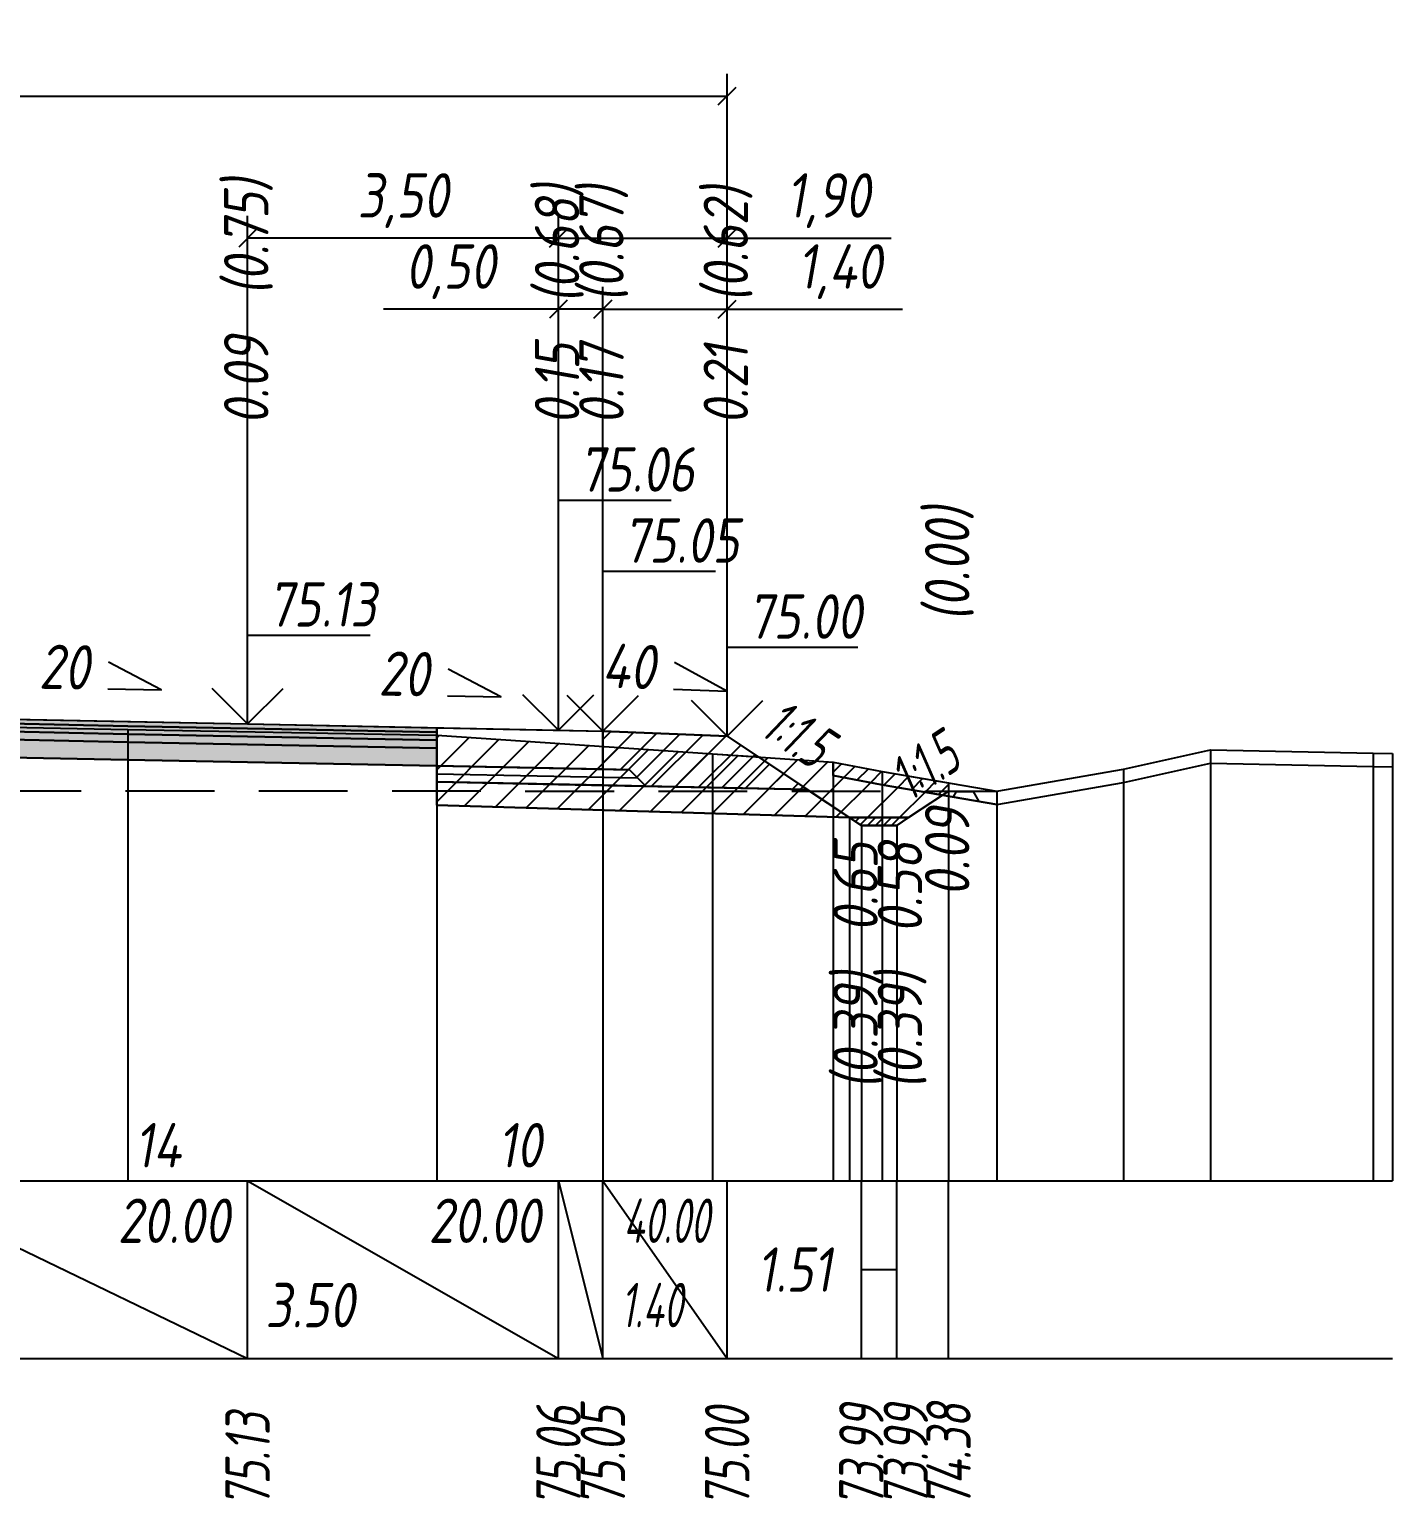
# Model space of a CAD drawing. Extents: x -717 to 1451, y -133302 to 233.
# Drawn here: x 166.4 to 243.1, y -14406.9 to -14324.2 of the extents above; entities that cross this region are included whole.
import ezdxf
from ezdxf.enums import TextEntityAlignment as Align

# ---------------------------------------------------------------- set-up
doc = ezdxf.new("R2010")
doc.units = 0
doc.linetypes.add('штриховая', pattern=[0.75, 0.5, -0.25])
for name, color, linetype in [('Интерполированный поперечник', 2, 'Continuous'), ('Код_514', 1, 'Continuous'), ('Контур_0', 7, 'Continuous'), ('Контур_2521', 7, 'Continuous'), ('Контур_2564', 7, 'Continuous'), ('Контур_2660', 7, 'Continuous'), ('Контур_2665', 7, 'Continuous'), ('Контур_400', 7, 'Continuous'), ('Контур_508', 7, 'Continuous'), ('Контур_512', 7, 'Continuous'), ('Контур_513', 7, 'Continuous'), ('Контур_818', 7, 'Continuous'), ('Красный поперечник', 1, 'Continuous'), ('Объём_2501', 7, 'Continuous'), ('Объём_2564', 7, 'Continuous'), ('Объём_2650', 7, 'Continuous'), ('Объём_2660', 7, 'Continuous'), ('Объём_2661', 7, 'Continuous'), ('Объём_2662', 7, 'Continuous'), ('Объём_2663', 7, 'Continuous'), ('Объём_2664', 7, 'Continuous'), ('Объём_2665', 7, 'Continuous'), ('Объём_2666', 7, 'Continuous'), ('Объём_2667', 7, 'Continuous'), ('Объём_2668', 7, 'Continuous'), ('Объём_2669', 7, 'Continuous'), ('Объём_2675', 7, 'Continuous'), ('Объём_2753', 7, 'Continuous'), ('Откосы', 7, 'Continuous'), ('Отметки покрытия', 7, 'Continuous'), ('Рабочие отметки', 7, 'Continuous'), ('Рабочие отметки доп.', 7, 'Continuous'), ('Слои выравнивания', 7, 'Continuous'), ('Таблица', 7, 'Continuous'), ('Уклоны проезжей части', 7, 'Continuous'), ('Черный поперечник', 3, 'Continuous')]:
    doc.layers.add(name, color=color, linetype=linetype)
for name, color, linetype, true_color in [('Контур_2540', 2, 'Continuous', 0xffff00), ('Контур_2560', 2, 'Continuous', 0xffff00), ('Контур_2561', 7, 'Continuous', 0xff8040), ('Контур_2562', 3, 'Continuous', 0x00ff00), ('Контур_2563', 7, 'Continuous', 0xff8000), ('Контур_2570', 7, 'Continuous', 0x80ff00), ('Контур_2725', 7, 'Continuous', 0x323232), ('Контур_2736', 4, 'Continuous', 0x00ffff), ('Контур_2737', 4, 'Continuous', 0x00ffff), ('Контур_2738', 4, 'Continuous', 0x00ffff), ('Контур_2739', 4, 'Continuous', 0x00ffff), ('Контур_2741', 4, 'Continuous', 0x00ffff), ('Контур_2742', 4, 'Continuous', 0x00ffff), ('Контур_2743', 4, 'Continuous', 0x00ffff), ('Контур_2744', 7, 'Continuous', 0xa4ffff), ('Контур_2745', 7, 'Continuous', 0xa4ffff), ('Контур_2747', 4, 'Continuous', 0x00ffff), ('Контур_2748', 4, 'Continuous', 0x00ffff), ('Контур_2749', 4, 'Continuous', 0x00ffff), ('Контур_2750', 4, 'Continuous', 0x00ffff), ('Контур_2751', 4, 'Continuous', 0x00ffff), ('Контур_2752', 4, 'Continuous', 0x00ffff), ('Контур_2760', 7, 'Continuous', 0x323232), ('Контур_2761', 7, 'Continuous', 0x323232), ('Контур_2762', 7, 'Continuous', 0x323232), ('Контур_2763', 7, 'Continuous', 0x323232), ('Контур_402', 7, 'Continuous', 0xff6464), ('Контур_703', 4, 'Continuous', 0x00ffff), ('Контур_705', 4, 'Continuous', 0x00ffff), ('Контур_707', 4, 'Continuous', 0x00ffff), ('Контур_720', 131, 'Continuous', 0xaaffff), ('Объём_2500', 7, 'Continuous', 0xc0c0c0), ('Объём_2520', 7, 'Continuous', 0x80ffff), ('Объём_2540', 2, 'Continuous', 0xffff00), ('Объём_2560', 2, 'Continuous', 0xffff00), ('Объём_2561', 7, 'Continuous', 0xff8040), ('Объём_2562', 3, 'Continuous', 0x00ff00), ('Объём_2563', 7, 'Continuous', 0xff8000), ('Объём_2570', 7, 'Continuous', 0x80ff00), ('Объём_2600', 7, 'Continuous', 0x808000), ('Объём_2620', 2, 'Continuous', 0xffff00), ('Объём_2746', 2, 'Continuous', 0xffff00)]:
    doc.layers.add(name, color=color, linetype=linetype, true_color=true_color)
doc.styles.get("Standard").update_dxf_attribs({"font": 'txt', "height": 2.5})
doc.styles.add('М', font='romand.shx', dxfattribs={"width": 0.8, "oblique": 10, "height": 2.5})
doc.dimstyles.new('ISO-25', dxfattribs={"dimtxt": 2.5, "dimasz": 2.5, "dimexe": 1.25, "dimexo": 0.625, "dimtad": 1, "dimtxsty": 'Standard', "dimcen": 2.5, "dimadec": 0, "dimazin": 0, "dimtfac": 1, "dimtmove": 0, "dimatfit": 3, "dimfxl": 1, "dimarcsym": 0})

# ---------------------------------------------------------------- blocks, each defined once
blk = doc.blocks.new('_Oblique')
at = {"color": 0, "linetype": 'ByBlock', "lineweight": -2}
blk.add_line((-0.5, -0.5), (0.5, 0.5), dxfattribs=at)
blk = doc.blocks.new('*D329')
at = {"color": 0, "lineweight": -2, "transparency": 16777216}
for p, q in [((198.683, -14363.121), (198.683, -14338.681)), ((205.683, -14363.401), (205.683, -14338.681)), ((198.683, -14339.931), (205.683, -14339.931)), ((205.683, -14339.931), (215.563, -14339.931))]:
    blk.add_line(p, q, dxfattribs=at)
at = {"layer": 'Defpoints', "color": 0, "transparency": 16777216}
for p in [(205.683, -14339.931), (198.683, -14363.746), (205.683, -14364.026)]:
    blk.add_point(p, dxfattribs=at)
at = {"color": 0, "lineweight": -2, "transparency": 16777216, "rotation": 180}
blk.add_blockref('_Oblique', (198.683, -14339.931), dxfattribs=at)
at = {"color": 0, "lineweight": -2, "transparency": 16777216}
blk.add_blockref('_Oblique', (205.683, -14339.931), dxfattribs=at)
at = {"color": 0, "transparency": 16777216, "insert": (212.022, -14337.818), "char_height": 2.5, "width": 8.75, "attachment_point": 5, "style": 'М'}
blk.add_mtext('1,40', dxfattribs=at)
blk = doc.blocks.new('*D331')
at = {"color": 0, "lineweight": -2, "transparency": 16777216}
for p, q in [((196.183, -14363.071), (196.183, -14338.681)), ((198.683, -14363.121), (198.683, -14338.681)), ((196.183, -14339.931), (186.341, -14339.931)), ((198.683, -14339.931), (196.183, -14339.931))]:
    blk.add_line(p, q, dxfattribs=at)
at = {"layer": 'Defpoints', "color": 0, "transparency": 16777216}
for p in [(198.683, -14339.931), (196.183, -14363.696), (198.683, -14363.746)]:
    blk.add_point(p, dxfattribs=at)
at = {"color": 0, "lineweight": -2, "transparency": 16777216, "rotation": 180}
blk.add_blockref('_Oblique', (196.183, -14339.931), dxfattribs=at)
at = {"color": 0, "lineweight": -2, "transparency": 16777216}
blk.add_blockref('_Oblique', (198.683, -14339.931), dxfattribs=at)
at = {"color": 0, "transparency": 16777216, "insert": (190.102, -14337.818), "char_height": 2.5, "width": 9.16667, "attachment_point": 5, "style": 'М'}
blk.add_mtext('0,50', dxfattribs=at)
blk = doc.blocks.new('*D333')
at = {"color": 0, "lineweight": -2, "transparency": 16777216}
for p, q in [((178.683, -14362.721), (178.683, -14334.681)), ((196.183, -14363.071), (196.183, -14334.681)), ((196.183, -14335.931), (178.683, -14335.931))]:
    blk.add_line(p, q, dxfattribs=at)
at = {"layer": 'Defpoints', "color": 0, "transparency": 16777216}
for p in [(178.683, -14335.931), (178.683, -14363.346), (196.183, -14363.696)]:
    blk.add_point(p, dxfattribs=at)
at = {"color": 0, "lineweight": -2, "transparency": 16777216, "rotation": 180}
blk.add_blockref('_Oblique', (178.683, -14335.931), dxfattribs=at)
at = {"color": 0, "lineweight": -2, "transparency": 16777216}
blk.add_blockref('_Oblique', (196.183, -14335.931), dxfattribs=at)
at = {"color": 0, "transparency": 16777216, "insert": (187.433, -14333.818), "char_height": 2.5, "width": 9.58333, "attachment_point": 5, "style": 'М'}
blk.add_mtext('3,50', dxfattribs=at)
blk = doc.blocks.new('*D334')
at = {"color": 0, "lineweight": -2, "transparency": 16777216}
for p, q in [((196.183, -14363.071), (196.183, -14334.681)), ((205.683, -14363.401), (205.683, -14334.681)), ((196.183, -14335.931), (205.683, -14335.931)), ((205.683, -14335.931), (214.918, -14335.931))]:
    blk.add_line(p, q, dxfattribs=at)
at = {"layer": 'Defpoints', "color": 0, "transparency": 16777216}
for p in [(196.183, -14335.931), (196.183, -14363.696), (205.683, -14364.026)]:
    blk.add_point(p, dxfattribs=at)
at = {"color": 0, "lineweight": -2, "transparency": 16777216, "rotation": 180}
blk.add_blockref('_Oblique', (196.183, -14335.931), dxfattribs=at)
at = {"color": 0, "lineweight": -2, "transparency": 16777216}
blk.add_blockref('_Oblique', (205.683, -14335.931), dxfattribs=at)
at = {"color": 0, "transparency": 16777216, "insert": (211.378, -14333.818), "char_height": 2.5, "width": 8.75, "attachment_point": 5, "style": 'М'}
blk.add_mtext('1,90', dxfattribs=at)
blk = doc.blocks.new('*D336')
at = {"color": 0, "lineweight": -2, "transparency": 16777216}
for p, q in [((110.183, -14363.401), (110.183, -14326.681)), ((205.683, -14363.401), (205.683, -14326.681)), ((110.183, -14327.931), (205.683, -14327.931))]:
    blk.add_line(p, q, dxfattribs=at)
at = {"layer": 'Defpoints', "color": 0, "transparency": 16777216}
for p in [(205.683, -14327.931), (110.183, -14364.026), (205.683, -14364.026)]:
    blk.add_point(p, dxfattribs=at)
at = {"color": 0, "lineweight": -2, "transparency": 16777216, "rotation": 180}
blk.add_blockref('_Oblique', (110.183, -14327.931), dxfattribs=at)
at = {"color": 0, "lineweight": -2, "transparency": 16777216}
blk.add_blockref('_Oblique', (205.683, -14327.931), dxfattribs=at)
at = {"color": 0, "transparency": 16777216, "insert": (157.933, -14325.818), "char_height": 2.5, "width": 10.41667, "attachment_point": 5, "style": 'М'}
blk.add_mtext('19,10', dxfattribs=at)

msp = doc.modelspace()

# ---------------------------------------------------------------- hatches: boundary and pattern name
at = {"layer": 'Объём_2563'}
h = msp.add_hatch(dxfattribs=at)
h.set_pattern_fill('ANSI31', color=256, scale=0.3)
h.paths.add_polyline_path([(201.101, -14366.782), (200.183, -14365.864), (198.683, -14365.834), (198.683, -14363.684), (205.683, -14363.964), (210.183, -14366.964)])
at = {"layer": 'Объём_2570'}
h = msp.add_hatch(dxfattribs=at)
h.set_pattern_fill('ANSI31', color=256, scale=0.2)
h.paths.add_polyline_path([(214.417, -14365.951), (218.147, -14366.593), (218.147, -14367.343), (214.417, -14366.701), (211.646, -14366.18), (211.646, -14365.43)])
at = {"layer": 'Объём_2600'}
h = msp.add_hatch(dxfattribs=at)
h.set_pattern_fill('ANSI31', color=6, scale=0.4)
h.paths.add_polyline_path([(204.861, -14364.961), (211.646, -14365.43), (211.646, -14366.18), (214.417, -14366.701), (217.809, -14367.285), (215.9, -14368.558), (212.574, -14368.558), (189.331, -14367.861), (189.331, -14363.906)])
h = msp.add_hatch(dxfattribs=at)
h.set_pattern_fill('HONEY', color=5, scale=0.3)
h.paths.add_polyline_path([(218.147, -14367.06), (220.856, -14367.06), (220.856, -14367.81), (217.809, -14367.285)])
at = {"layer": 'Объём_2620'}
h = msp.add_hatch(dxfattribs=at)
h.set_pattern_fill('ANSI31', color=2, scale=0.1)
h.paths.add_polyline_path([(212.574, -14368.558), (215.9, -14368.558), (215.237, -14369), (213.237, -14369)])
at = {"layer": 'Слои выравнивания'}
for color, points in [(2, [(157.933, -14362.869), (158.12, -14362.873), (158.335, -14362.877), (165.306, -14363.016), (171.948, -14363.149), (178.683, -14363.284), (189.331, -14363.497), (189.331, -14363.747), (178.683, -14363.534), (171.948, -14363.399), (165.306, -14363.266), (158.335, -14363.127), (158.12, -14363.123), (157.933, -14363.119)]), (3, [(157.933, -14363.119), (158.12, -14363.123), (158.335, -14363.127), (165.306, -14363.266), (171.948, -14363.399), (178.683, -14363.534), (189.331, -14363.747), (189.331, -14364.197), (178.683, -14363.984), (171.948, -14363.849), (165.306, -14363.716), (158.335, -14363.577), (158.12, -14363.573), (157.933, -14363.569)]), (4, [(157.933, -14363.569), (158.12, -14363.573), (158.335, -14363.577), (165.306, -14363.716), (171.948, -14363.849), (178.683, -14363.984), (189.331, -14364.197), (189.331, -14364.647), (178.683, -14364.434), (171.948, -14364.299), (165.306, -14364.166), (158.335, -14364.027), (158.12, -14364.023), (157.933, -14364.019)]), (5, [(157.933, -14364.019), (158.12, -14364.023), (158.335, -14364.027), (165.306, -14364.166), (171.948, -14364.299), (178.683, -14364.434), (189.331, -14364.647), (189.331, -14365.647), (178.683, -14365.434), (171.948, -14365.299), (165.306, -14365.166), (158.335, -14365.027), (158.12, -14365.023), (157.933, -14365.019)])]:
    msp.add_hatch(color=color, dxfattribs=at).paths.add_polyline_path(points)

# ---------------------------------------------------------------- linework, layer by layer
at = {"layer": 'Интерполированный поперечник', "linetype": 'штриховая', "ltscale": 10, "flags": 128}
msp.add_lwpolyline([(111.817, -14367.049), (220.856, -14367.06)], dxfattribs=at)
at = {"layer": 'Код_514'}
for p, q in [((157.933, -14389), (178.683, -14399)), ((178.683, -14399), (178.683, -14389)), ((178.683, -14389), (196.183, -14399)), ((196.183, -14399), (196.183, -14389)), ((196.183, -14389), (198.683, -14399)), ((198.683, -14399), (198.683, -14389)), ((198.683, -14389), (205.683, -14399)), ((205.683, -14399), (205.683, -14389)), ((213.237, -14399), (213.237, -14389)), ((215.237, -14399), (215.237, -14389)), ((218.147, -14399), (218.147, -14389)), ((213.237, -14394), (215.237, -14394))]:
    msp.add_line(p, q, dxfattribs=at)
at = {"layer": 'Контур_0', "flags": 128}
for points in [[(189.331, -14363.497), (198.683, -14363.684), (198.683, -14365.834), (189.331, -14365.647), (189.331, -14363.497), (189.331, -14363.497)], [(205.683, -14363.964), (210.326, -14367.059), (210.326, -14367.059), (210.326, -14367.059), (210.326, -14367.059), (210.326, -14367.059), (210.326, -14367.059), (210.326, -14367.059), (210.326, -14367.059), (210.326, -14367.059), (210.326, -14367.059), (210.326, -14367.059), (210.326, -14367.059), (210.326, -14367.059), (210.326, -14367.059), (213.237, -14369)], [(205.683, -14363.964), (210.326, -14367.059), (210.326, -14367.059), (210.326, -14367.059), (210.326, -14367.059), (210.326, -14367.059), (210.326, -14367.059), (210.326, -14367.059), (210.326, -14367.059), (210.326, -14367.059), (210.326, -14367.059), (210.326, -14367.059), (210.326, -14367.059), (210.326, -14367.059), (210.326, -14367.059), (213.237, -14369), (215.237, -14369), (218.147, -14367.06), (218.147, -14367.06), (218.147, -14367.06), (218.147, -14367.06), (218.147, -14367.06), (218.147, -14367.06), (218.147, -14367.06), (218.147, -14367.06), (218.147, -14367.06), (218.147, -14367.06), (218.147, -14367.06), (218.147, -14367.06), (218.147, -14367.06)], [(198.683, -14366.734), (189.331, -14366.547), (189.331, -14365.647), (200.183, -14365.864), (201.101, -14366.782), (198.683, -14366.734), (198.683, -14366.734)], [(198.683, -14365.834), (200.183, -14365.864), (201.101, -14366.782), (210.183, -14366.964)]]:
    msp.add_lwpolyline(points, dxfattribs=at)
at = {"layer": 'Контур_2521', "color": 250, "flags": 128}
msp.add_lwpolyline([(189.331, -14366.097), (200.642, -14366.323)], dxfattribs=at)
at = {"layer": 'Контур_2540', "flags": 128}
msp.add_lwpolyline([(196.183, -14366.684), (210.183, -14366.964), (212.574, -14368.558), (189.331, -14367.861), (189.331, -14366.547), (196.183, -14366.684), (196.183, -14366.684)], dxfattribs=at)
at = {"layer": 'Контур_2560', "flags": 128}
msp.add_lwpolyline([(198.683, -14363.684), (205.683, -14363.964), (205.683, -14363.964), (205.683, -14363.964)], dxfattribs=at)
at = {"layer": 'Контур_2561', "flags": 128}
msp.add_lwpolyline([(198.683, -14363.684), (198.683, -14363.684), (205.683, -14363.964), (205.683, -14363.964), (198.683, -14363.684)], dxfattribs=at)
at = {"layer": 'Контур_2562', "flags": 128}
msp.add_lwpolyline([(205.683, -14363.964), (205.683, -14363.964), (205.683, -14363.964), (205.683, -14363.964), (205.683, -14363.964)], dxfattribs=at)
at = {"layer": 'Контур_2563', "flags": 128}
msp.add_lwpolyline([(201.101, -14366.782), (200.183, -14365.864), (198.683, -14365.834), (198.683, -14363.684), (205.683, -14363.964), (210.183, -14366.964), (201.101, -14366.782), (201.101, -14366.782)], dxfattribs=at)
at = {"layer": 'Контур_2564', "flags": 128}
msp.add_lwpolyline([(198.683, -14363.684), (205.683, -14363.964)], dxfattribs=at)
at = {"layer": 'Контур_2570', "flags": 128}
msp.add_lwpolyline([(165.306, -14363.463), (171.948, -14363.587), (189.331, -14363.906), (204.861, -14364.961), (211.646, -14365.43), (211.646, -14366.18), (214.417, -14366.701), (220.856, -14367.81), (220.856, -14367.81), (228.005, -14366.586), (232.895, -14365.491), (242.055, -14365.68), (243.147, -14365.693)], dxfattribs=at)
at = {"layer": 'Контур_2660', "flags": 128}
msp.add_lwpolyline([(189.331, -14367.861), (212.574, -14368.558)], dxfattribs=at)
at = {"layer": 'Контур_2665', "flags": 128}
msp.add_lwpolyline([(205.683, -14363.964), (205.683, -14363.964)], dxfattribs=at)
at = {"layer": 'Контур_2725', "flags": 128}
msp.add_lwpolyline([(140.255, -14365.373), (153.603, -14365.106), (157.933, -14365.019), (158.12, -14365.023), (158.335, -14365.027), (165.306, -14365.166), (171.948, -14365.299), (178.683, -14365.434), (189.331, -14365.647)], dxfattribs=at)
at = {"layer": 'Контур_2736', "flags": 128}
for points in [[(205.683, -14363.964), (210.326, -14367.059)], [(210.326, -14367.059), (213.237, -14369)]]:
    msp.add_lwpolyline(points, dxfattribs=at)
at = {"layer": 'Контур_2737', "flags": 128}
msp.add_lwpolyline([(210.326, -14367.059), (210.326, -14367.059)], dxfattribs=at)
at = {"layer": 'Контур_2738', "flags": 128}
msp.add_lwpolyline([(210.326, -14367.059), (210.326, -14367.059)], dxfattribs=at)
at = {"layer": 'Контур_2739', "flags": 128}
msp.add_lwpolyline([(210.326, -14367.059), (210.326, -14367.059)], dxfattribs=at)
at = {"layer": 'Контур_2741', "flags": 128}
msp.add_lwpolyline([(218.147, -14367.06), (218.147, -14367.06)], dxfattribs=at)
at = {"layer": 'Контур_2742', "flags": 128}
msp.add_lwpolyline([(218.147, -14367.06), (218.147, -14367.06)], dxfattribs=at)
at = {"layer": 'Контур_2743', "flags": 128}
msp.add_lwpolyline([(218.147, -14367.06), (218.147, -14367.06)], dxfattribs=at)
at = {"layer": 'Контур_2744', "flags": 128}
msp.add_lwpolyline([(218.147, -14367.06), (218.147, -14367.06)], dxfattribs=at)
msp.add_lwpolyline([(218.147, -14367.06), (218.147, -14367.06)], dxfattribs=at)
msp.add_lwpolyline([(218.147, -14367.06), (218.147, -14367.06)], dxfattribs=at)
msp.add_lwpolyline([(218.147, -14367.06), (218.147, -14367.06)], dxfattribs=at)
msp.add_lwpolyline([(218.147, -14367.06), (218.147, -14367.06)], dxfattribs=at)
msp.add_lwpolyline([(218.147, -14367.06), (218.147, -14367.06)], dxfattribs=at)
at = {"layer": 'Контур_2745', "flags": 128}
msp.add_lwpolyline([(210.326, -14367.059), (210.326, -14367.059)], dxfattribs=at)
msp.add_lwpolyline([(210.326, -14367.059), (210.326, -14367.059)], dxfattribs=at)
msp.add_lwpolyline([(210.326, -14367.059), (210.326, -14367.059)], dxfattribs=at)
msp.add_lwpolyline([(210.326, -14367.059), (210.326, -14367.059)], dxfattribs=at)
msp.add_lwpolyline([(210.326, -14367.059), (210.326, -14367.059)], dxfattribs=at)
msp.add_lwpolyline([(210.326, -14367.059), (210.326, -14367.059)], dxfattribs=at)
at = {"layer": 'Контур_2747', "flags": 128}
msp.add_lwpolyline([(210.326, -14367.059), (210.326, -14367.059)], dxfattribs=at)
at = {"layer": 'Контур_2748', "flags": 128}
msp.add_lwpolyline([(210.326, -14367.059), (210.326, -14367.059)], dxfattribs=at)
at = {"layer": 'Контур_2749', "flags": 128}
msp.add_lwpolyline([(210.326, -14367.059), (210.326, -14367.059)], dxfattribs=at)
at = {"layer": 'Контур_2750', "flags": 128}
msp.add_lwpolyline([(218.147, -14367.06), (218.147, -14367.06)], dxfattribs=at)
at = {"layer": 'Контур_2751', "flags": 128}
msp.add_lwpolyline([(218.147, -14367.06), (218.147, -14367.06)], dxfattribs=at)
at = {"layer": 'Контур_2752', "flags": 128}
msp.add_lwpolyline([(218.147, -14367.06), (218.147, -14367.06)], dxfattribs=at)
at = {"layer": 'Контур_2760', "flags": 128}
msp.add_lwpolyline([(140.255, -14363.223), (153.603, -14362.956), (157.933, -14362.869), (158.12, -14362.873), (158.335, -14362.877), (165.306, -14363.016), (171.948, -14363.149), (178.683, -14363.284), (189.331, -14363.497)], dxfattribs=at)
at = {"layer": 'Контур_2761', "flags": 128}
msp.add_lwpolyline([(140.255, -14363.473), (153.603, -14363.206), (157.933, -14363.119), (158.12, -14363.123), (158.335, -14363.127), (165.306, -14363.266), (171.948, -14363.399), (178.683, -14363.534), (189.331, -14363.747)], dxfattribs=at)
at = {"layer": 'Контур_2762', "flags": 128}
msp.add_lwpolyline([(140.255, -14363.923), (153.603, -14363.656), (157.933, -14363.569), (158.12, -14363.573), (158.335, -14363.577), (165.306, -14363.716), (171.948, -14363.849), (178.683, -14363.984), (189.331, -14364.197)], dxfattribs=at)
at = {"layer": 'Контур_2763', "flags": 128}
msp.add_lwpolyline([(140.255, -14364.373), (153.603, -14364.106), (157.933, -14364.019), (158.12, -14364.023), (158.335, -14364.027), (165.306, -14364.166), (171.948, -14364.299), (178.683, -14364.434), (189.331, -14364.647)], dxfattribs=at)
at = {"layer": 'Контур_400', "flags": 128}
msp.add_lwpolyline([(157.933, -14362.869), (178.683, -14363.284), (196.183, -14363.634), (196.183, -14363.634), (196.183, -14363.634), (196.183, -14363.634), (196.183, -14363.634), (196.183, -14363.634), (198.683, -14363.684)], dxfattribs=at)
at = {"layer": 'Контур_402', "flags": 128}
msp.add_lwpolyline([(105, -14368.507), (140.255, -14367.449), (140.255, -14365.373), (157.933, -14365.019), (189.331, -14365.647), (189.331, -14367.861), (212.574, -14368.558)], dxfattribs=at)
at = {"layer": 'Контур_508', "flags": 128}
msp.add_lwpolyline([(105, -14368.507), (140.255, -14367.449), (140.255, -14365.373), (157.933, -14365.019), (189.331, -14365.647), (189.331, -14367.861), (212.574, -14368.558), (213.237, -14369), (215.237, -14369), (218.147, -14367.06)], dxfattribs=at)
at = {"layer": 'Контур_512', "flags": 128}
msp.add_lwpolyline([(189.331, -14367.861), (212.574, -14368.558), (213.237, -14369), (215.237, -14369), (218.147, -14367.06)], dxfattribs=at)
at = {"layer": 'Контур_513', "flags": 128}
msp.add_lwpolyline([(105, -14368.507), (140.255, -14367.449), (140.255, -14365.373), (157.933, -14365.019), (189.331, -14365.647), (189.331, -14367.861), (212.574, -14368.558), (213.237, -14369), (215.237, -14369), (218.147, -14367.06)], dxfattribs=at)
at = {"layer": 'Контур_703', "flags": 128}
msp.add_lwpolyline([(205.683, -14363.964), (210.326, -14367.059)], dxfattribs=at)
at = {"layer": 'Контур_705', "flags": 128}
msp.add_lwpolyline([(210.326, -14367.059), (210.326, -14367.059)], dxfattribs=at)
at = {"layer": 'Контур_707', "flags": 128}
msp.add_lwpolyline([(215.237, -14369), (218.147, -14367.06)], dxfattribs=at)
at = {"layer": 'Контур_720', "flags": 128}
msp.add_lwpolyline([(213.237, -14369), (215.237, -14369)], dxfattribs=at)
at = {"layer": 'Контур_818', "flags": 128}
msp.add_lwpolyline([(105, -14368.169), (105.145, -14368.164), (111.817, -14367.799), (111.817, -14367.799), (116.701, -14366.717), (119.095, -14366.026), (119.095, -14365.276), (134.228, -14364.265), (140.255, -14363.9), (157.933, -14363.576), (158.335, -14363.569), (165.306, -14363.463), (171.948, -14363.587), (189.331, -14363.906), (204.861, -14364.961), (211.646, -14365.43), (211.646, -14366.18), (214.417, -14366.701), (218.147, -14367.343)], dxfattribs=at)
at = {"layer": 'Красный поперечник'}
for p, q in [((157.933, -14362.869), (178.683, -14363.284)), ((178.683, -14363.284), (196.183, -14363.634)), ((196.183, -14363.634), (198.683, -14363.684)), ((198.683, -14363.684), (205.683, -14363.964)), ((205.683, -14363.964), (213.237, -14369)), ((215.237, -14369), (218.147, -14367.06)), ((218.147, -14367.06), (218.147, -14389)), ((189.331, -14367.861), (189.331, -14389)), ((212.574, -14368.558), (212.574, -14389)), ((213.237, -14369), (213.237, -14389)), ((213.237, -14369), (215.237, -14369)), ((215.237, -14369), (215.237, -14389))]:
    msp.add_line(p, q, dxfattribs=at)
at = {"layer": 'Объём_2500', "flags": 128}
msp.add_lwpolyline([(189.331, -14363.497), (198.683, -14363.684), (198.683, -14365.834), (189.331, -14365.647), (189.331, -14363.497), (189.331, -14363.497)], dxfattribs=at)
at = {"layer": 'Объём_2501', "flags": 128}
msp.add_lwpolyline([(157.933, -14362.869), (178.683, -14363.284), (196.183, -14363.634), (196.183, -14363.634), (196.183, -14363.634), (196.183, -14363.634), (196.183, -14363.634), (196.183, -14363.634), (198.683, -14363.684)], dxfattribs=at)
at = {"layer": 'Объём_2520', "color": 250, "flags": 128}
msp.add_lwpolyline([(198.683, -14366.734), (189.331, -14366.547), (189.331, -14365.647), (200.183, -14365.864), (201.101, -14366.782), (198.683, -14366.734), (198.683, -14366.734)], dxfattribs=at)
at = {"layer": 'Объём_2540', "flags": 128}
msp.add_lwpolyline([(196.183, -14366.684), (210.183, -14366.964), (212.574, -14368.558), (189.331, -14367.861), (189.331, -14366.547), (196.183, -14366.684), (196.183, -14366.684)], dxfattribs=at)
at = {"layer": 'Объём_2560', "flags": 128}
msp.add_lwpolyline([(198.683, -14363.684), (205.683, -14363.964), (205.683, -14363.964), (205.683, -14363.964)], dxfattribs=at)
at = {"layer": 'Объём_2561', "flags": 128}
msp.add_lwpolyline([(198.683, -14363.684), (198.683, -14363.684), (205.683, -14363.964), (205.683, -14363.964), (198.683, -14363.684)], dxfattribs=at)
at = {"layer": 'Объём_2562', "flags": 128}
msp.add_lwpolyline([(205.683, -14363.964), (205.683, -14363.964), (205.683, -14363.964), (205.683, -14363.964), (205.683, -14363.964)], dxfattribs=at)
at = {"layer": 'Объём_2563', "color": 250, "flags": 128}
msp.add_lwpolyline([(201.101, -14366.782), (200.183, -14365.864), (198.683, -14365.834), (198.683, -14363.684), (205.683, -14363.964), (210.183, -14366.964), (201.101, -14366.782), (201.101, -14366.782)], dxfattribs=at)
at = {"layer": 'Объём_2564', "flags": 128}
msp.add_lwpolyline([(198.683, -14363.684), (205.683, -14363.964)], dxfattribs=at)
at = {"layer": 'Объём_2570', "flags": 128}
msp.add_lwpolyline([(214.417, -14365.951), (218.147, -14366.593), (218.147, -14367.343), (214.417, -14366.701), (211.646, -14366.18), (211.646, -14365.43), (214.417, -14365.951), (214.417, -14365.951)], dxfattribs=at)
at = {"layer": 'Объём_2600', "color": 5, "flags": 128}
msp.add_lwpolyline([(218.147, -14367.06), (220.856, -14367.06), (220.856, -14367.81), (217.809, -14367.285), (218.147, -14367.06), (218.147, -14367.06)], dxfattribs=at)
at = {"layer": 'Объём_2620', "flags": 128}
msp.add_lwpolyline([(212.574, -14368.558), (215.9, -14368.558), (215.237, -14369), (213.237, -14369), (212.574, -14368.558), (212.574, -14368.558)], dxfattribs=at)
at = {"layer": 'Объём_2650', "color": 6, "flags": 128}
msp.add_lwpolyline([(204.861, -14364.961), (211.646, -14365.43), (211.646, -14366.18), (214.417, -14366.701), (217.809, -14367.285), (215.9, -14368.558), (212.574, -14368.558), (189.331, -14367.861), (189.331, -14363.906), (204.861, -14364.961), (204.861, -14364.961)], dxfattribs=at)
at = {"layer": 'Объём_2660', "flags": 128}
msp.add_lwpolyline([(189.331, -14367.861), (212.574, -14368.558)], dxfattribs=at)
at = {"layer": 'Объём_2661', "flags": 128}
msp.add_lwpolyline([(205.683, -14363.964), (210.326, -14367.059), (212.574, -14368.558)], dxfattribs=at)
at = {"layer": 'Объём_2662', "flags": 128}
msp.add_lwpolyline([(215.9, -14368.558), (218.147, -14367.06)], dxfattribs=at)
at = {"layer": 'Объём_2663', "flags": 128}
for points in [[(212.574, -14368.558), (213.237, -14369)], [(215.237, -14369), (215.9, -14368.558)]]:
    msp.add_lwpolyline(points, dxfattribs=at)
at = {"layer": 'Объём_2664', "flags": 128}
msp.add_lwpolyline([(213.237, -14369), (215.237, -14369)], dxfattribs=at)
at = {"layer": 'Объём_2665', "flags": 128}
msp.add_lwpolyline([(205.683, -14363.964), (205.683, -14363.964)], dxfattribs=at)
at = {"layer": 'Объём_2666', "flags": 128}
for points in [[(205.683, -14363.964), (210.326, -14367.059)], [(210.326, -14367.059), (212.574, -14368.558)]]:
    msp.add_lwpolyline(points, dxfattribs=at)
at = {"layer": 'Объём_2667', "flags": 128}
for points in [[(210.326, -14367.059), (210.326, -14367.059)], [(218.147, -14367.06), (218.147, -14367.06)]]:
    msp.add_lwpolyline(points, dxfattribs=at)
at = {"layer": 'Объём_2668', "flags": 128}
for points in [[(210.326, -14367.059), (210.326, -14367.059)], [(218.147, -14367.06), (218.147, -14367.06)]]:
    msp.add_lwpolyline(points, dxfattribs=at)
at = {"layer": 'Объём_2669', "flags": 128}
for points in [[(210.326, -14367.059), (210.326, -14367.059)], [(218.147, -14367.06), (218.147, -14367.06)]]:
    msp.add_lwpolyline(points, dxfattribs=at)
at = {"layer": 'Объём_2675', "flags": 128}
for points in [[(210.326, -14367.059), (210.326, -14367.059)], [(210.326, -14367.059), (210.326, -14367.059)], [(210.326, -14367.059), (210.326, -14367.059)], [(210.326, -14367.059), (210.326, -14367.059)], [(210.326, -14367.059), (210.326, -14367.059)], [(210.326, -14367.059), (210.326, -14367.059)], [(218.147, -14367.06), (218.147, -14367.06)], [(218.147, -14367.06), (218.147, -14367.06)], [(218.147, -14367.06), (218.147, -14367.06)], [(218.147, -14367.06), (218.147, -14367.06)], [(218.147, -14367.06), (218.147, -14367.06)], [(218.147, -14367.06), (218.147, -14367.06)]]:
    msp.add_lwpolyline(points, dxfattribs=at)
at = {"layer": 'Объём_2746', "flags": 128}
msp.add_lwpolyline([(204.861, -14364.961), (207.446, -14365.14), (212.574, -14368.558), (189.331, -14367.861), (189.331, -14363.906), (204.861, -14364.961), (204.861, -14364.961)], dxfattribs=at)
at = {"layer": 'Объём_2753', "flags": 128}
msp.add_lwpolyline([(189.331, -14363.497), (189.331, -14363.497)], dxfattribs=at)
at = {"layer": 'Откосы', "color": 1, "flags": 128}
for points in [[(170.821, -14361.31), (173.821, -14361.37), (170.851, -14359.81)], [(202.661, -14361.318), (205.659, -14361.438), (202.721, -14359.819)], [(189.946, -14361.692), (192.946, -14361.752), (189.976, -14360.193)]]:
    msp.add_lwpolyline(points, dxfattribs=at)
at = {"layer": 'Отметки покрытия', "color": 1}
for p, q in [((196.183, -14363.634), (196.183, -14350.684)), ((196.183, -14350.684), (202.533, -14350.684)), ((198.683, -14363.684), (198.683, -14354.684)), ((198.683, -14354.684), (205.033, -14354.684)), ((178.683, -14363.284), (178.683, -14358.284)), ((178.683, -14358.284), (185.583, -14358.284)), ((205.683, -14363.964), (205.683, -14358.964)), ((205.683, -14358.964), (213.033, -14358.964)), ((178.683, -14363.284), (176.683, -14361.284)), ((178.683, -14363.284), (180.683, -14361.284)), ((196.183, -14363.634), (194.183, -14361.634)), ((196.183, -14363.634), (198.183, -14361.634)), ((198.683, -14363.684), (196.683, -14361.684)), ((198.683, -14363.684), (200.683, -14361.684)), ((205.683, -14363.964), (203.683, -14361.964)), ((205.683, -14363.964), (207.683, -14361.964))]:
    msp.add_line(p, q, dxfattribs=at)
at = {"layer": 'Слои выравнивания'}
for p, q in [((189.331, -14363.497), (189.331, -14389)), ((198.683, -14363.684), (198.683, -14389))]:
    msp.add_line(p, q, dxfattribs=at)
at = {"layer": 'Слои выравнивания', "color": 2, "flags": 128}
msp.add_lwpolyline([(157.933, -14362.869), (158.12, -14362.873), (158.335, -14362.877), (165.306, -14363.016), (171.948, -14363.149), (178.683, -14363.284), (189.331, -14363.497), (189.331, -14363.747), (178.683, -14363.534), (171.948, -14363.399), (165.306, -14363.266), (158.335, -14363.127), (158.12, -14363.123), (157.933, -14363.119)], close=True, dxfattribs=at)
at = {"layer": 'Слои выравнивания', "color": 3, "flags": 128}
msp.add_lwpolyline([(157.933, -14363.119), (158.12, -14363.123), (158.335, -14363.127), (165.306, -14363.266), (171.948, -14363.399), (178.683, -14363.534), (189.331, -14363.747), (189.331, -14364.197), (178.683, -14363.984), (171.948, -14363.849), (165.306, -14363.716), (158.335, -14363.577), (158.12, -14363.573), (157.933, -14363.569)], close=True, dxfattribs=at)
at = {"layer": 'Слои выравнивания', "color": 4, "flags": 128}
msp.add_lwpolyline([(157.933, -14363.569), (158.12, -14363.573), (158.335, -14363.577), (165.306, -14363.716), (171.948, -14363.849), (178.683, -14363.984), (189.331, -14364.197), (189.331, -14364.647), (178.683, -14364.434), (171.948, -14364.299), (165.306, -14364.166), (158.335, -14364.027), (158.12, -14364.023), (157.933, -14364.019)], close=True, dxfattribs=at)
at = {"layer": 'Слои выравнивания', "color": 5, "flags": 128}
msp.add_lwpolyline([(157.933, -14364.019), (158.12, -14364.023), (158.335, -14364.027), (165.306, -14364.166), (171.948, -14364.299), (178.683, -14364.434), (189.331, -14364.647), (189.331, -14365.647), (178.683, -14365.434), (171.948, -14365.299), (165.306, -14365.166), (158.335, -14365.027), (158.12, -14365.023), (157.933, -14365.019)], close=True, dxfattribs=at)
at = {"layer": 'Таблица'}
for p, q in [((80, -14389), (243.147, -14389)), ((80, -14399), (243.147, -14399))]:
    msp.add_line(p, q, dxfattribs=at)
at = {"layer": 'Черный поперечник', "color": 7}
for p, q in [((171.948, -14363.587), (171.948, -14389)), ((189.331, -14363.906), (189.331, -14389)), ((232.895, -14364.741), (232.895, -14389)), ((204.861, -14364.961), (204.861, -14389)), ((211.646, -14365.43), (211.646, -14389)), ((242.055, -14364.93), (242.055, -14389)), ((243.147, -14364.943), (243.147, -14389)), ((214.417, -14365.951), (214.417, -14389)), ((228.005, -14365.836), (228.005, -14389)), ((220.856, -14367.06), (220.856, -14389))]:
    msp.add_line(p, q, dxfattribs=at)
at = {"layer": 'Черный поперечник', "flags": 128}
msp.add_lwpolyline([(80, -14368.635), (85.199, -14368.436), (101.126, -14367.55), (105.145, -14367.414), (111.817, -14367.049), (116.701, -14365.967), (119.095, -14365.276), (134.228, -14364.265), (140.255, -14363.9), (157.933, -14363.576), (158.335, -14363.569), (165.306, -14363.463), (171.948, -14363.587), (189.331, -14363.906), (204.861, -14364.961), (211.646, -14365.43), (214.417, -14365.951), (220.856, -14367.06), (228.005, -14365.836), (232.895, -14364.741), (242.055, -14364.93), (243.147, -14364.943)], dxfattribs=at)

# ---------------------------------------------------------------- texts
at = {"layer": 'Код_514', "style": 'М', "oblique": 10}
for s, width, p in [('20.00', 0.8, (177.683, -14390)), ('20.00', 0.8, (195.183, -14390)), ('40.00', 0.6, (204.683, -14390))]:
    msp.add_text(s, height=2.5, dxfattribs=dict(at, width=width)).set_placement(p, align=Align.TOP_RIGHT)
at = {"layer": 'Код_514', "style": 'М', "oblique": 10, "width": 0.8}
msp.add_text('1.51', height=2.5, dxfattribs=at).set_placement((209.46, -14394), align=Align.MIDDLE_CENTER)
at = {"layer": 'Код_514', "style": 'М', "oblique": 10}
for s, width, p in [('3.50', 0.8, (179.683, -14398)), ('1.40', 0.6, (199.683, -14398))]:
    msp.add_text(s, height=2.5, dxfattribs=dict(at, width=width)).set_placement(p, align=Align.BOTTOM_LEFT)
at = {"layer": 'Код_514', "style": 'М', "oblique": 10, "width": 0.7}
for s, p in [('75.13', (178.683, -14407.382)), ('75.06', (196.183, -14407.382)), ('75.05', (198.683, -14407.382)), ('75.00', (205.683, -14407.382)), ('73.99', (213.237, -14407.382)), ('73.99', (215.737, -14407.382)), ('74.38', (218.147, -14407.382))]:
    msp.add_text(s, height=2.5, rotation=90, dxfattribs=at).set_placement(p, align=Align.MIDDLE_LEFT)
at = {"layer": 'Отметки покрытия', "color": 1, "style": 'М', "oblique": 10, "width": 0.8}
for s, p in [('75.06', (197.324, -14350.953)), ('75.05', (199.824, -14354.953)), ('75.13', (179.824, -14358.553)), ('75.00', (206.824, -14359.233))]:
    msp.add_text(s, height=2.5, dxfattribs=at).set_placement(p, align=Align.BOTTOM_LEFT)
at = {"layer": 'Рабочие отметки', "color": 1, "style": 'М', "oblique": 10, "width": 0.8}
for s, p in [('0.09', (178.605, -14346.434)), ('0.15', (196.105, -14346.434)), ('0.17', (198.605, -14346.434)), ('0.21', (205.605, -14346.434))]:
    msp.add_text(s, height=2.5, rotation=90, dxfattribs=at).set_placement(p, align=Align.MIDDLE_LEFT)
for s, p in [('0.09', (218.069, -14367.991)), ('0.65', (212.909, -14369.931)), ('0.58', (215.409, -14369.931))]:
    msp.add_text(s, height=2.5, rotation=90, dxfattribs=at).set_placement(p, align=Align.MIDDLE_RIGHT)
at = {"layer": 'Рабочие отметки доп.', "color": 1, "style": 'М', "oblique": 10, "width": 0.8}
for s, p in [('(0.75)', (178.605, -14339.134)), ('(0.68)', (196.105, -14339.584)), ('(0.67)', (198.605, -14339.534)), ('(0.62)', (205.605, -14339.534)), ('(0.00)', (218.069, -14357.491))]:
    msp.add_text(s, height=2.5, rotation=90, dxfattribs=at).set_placement(p, align=Align.MIDDLE_LEFT)
for p in [(212.909, -14377.231), (215.409, -14377.231)]:
    msp.add_text('(0.39)', height=2.5, rotation=90, dxfattribs=at).set_placement(p, align=Align.MIDDLE_RIGHT)
at = {"layer": 'Слои выравнивания', "style": 'М', "oblique": 10, "width": 0.8}
for s, p in [('14', (173.632, -14389)), ('10', (194.007, -14389))]:
    msp.add_text(s, height=2.5, dxfattribs=at).set_placement(p, align=Align.BOTTOM_CENTER)
at = {"layer": 'Уклоны проезжей части', "color": 1, "style": 'М', "oblique": 10}
for s, rotation, width, p in [('20', 358.85423, 0.8, (168.328, -14362.077)), ('40', 357.70938, 0.8, (200.07, -14362.034)), ('20', 358.85423, 0.8, (187.453, -14362.459)), ('1:1.5', 326.30994, 0.6, (208.558, -14365.492)), ('1:1.5', 33.69007, 0.6, (217.91, -14367.293))]:
    msp.add_text(s, height=2.5, rotation=rotation, dxfattribs=dict(at, width=width)).set_placement(p, align=Align.BOTTOM_CENTER)

# ---------------------------------------------------------------- dimensions: what is measured, and where the dimension line sits
at = {"color": 5}
dim = msp.add_linear_dim(base=(205.683, -14327.931), p1=(110.183, -14364.026), p2=(205.683, -14364.026), angle=180, dimstyle='ISO-25', override={"dimasz": 1, "dimlfac": 0.2, "dimzin": 0, "dimtxsty": 'М', "dimblk1": 'Oblique', "dimblk2": 'Oblique', "dimsah": 1}, dxfattribs=at)
dim.commit()
dim.dimension.update_dxf_attribs({"geometry": '*D336', "text_midpoint": (157.933, -14325.818)})
dim = msp.add_linear_dim(base=(178.683, -14335.931), p1=(196.183, -14363.696), p2=(178.683, -14363.346), dimstyle='ISO-25', override={"dimasz": 1, "dimlfac": 0.2, "dimzin": 0, "dimtxsty": 'М', "dimblk1": 'Oblique', "dimblk2": 'Oblique', "dimsah": 1}, dxfattribs=at)
dim.commit()
dim.dimension.update_dxf_attribs({"geometry": '*D333', "text_midpoint": (187.433, -14333.818)})
dim = msp.add_linear_dim(base=(196.183, -14335.931), p1=(205.683, -14364.026), p2=(196.183, -14363.696), dimstyle='ISO-25', override={"dimasz": 1, "dimlfac": 0.2, "dimzin": 0, "dimtxsty": 'М', "dimblk1": 'Oblique', "dimblk2": 'Oblique', "dimsah": 1}, dxfattribs=at)
dim.commit()
dim.dimension.update_dxf_attribs({"geometry": '*D334', "text_midpoint": (211.378, -14335.931), "dimtype": 160})
for base, p1, p2, picture, middle in [((198.683, -14339.931), (196.183, -14363.696), (198.683, -14363.746), '*D331', (190.102, -14339.931)), ((205.683, -14339.931), (198.683, -14363.746), (205.683, -14364.026), '*D329', (212.022, -14339.931))]:
    dim = msp.add_linear_dim(base=base, p1=p1, p2=p2, angle=180, dimstyle='ISO-25', override={"dimasz": 1, "dimlfac": 0.2, "dimzin": 0, "dimtxsty": 'М', "dimblk1": 'Oblique', "dimblk2": 'Oblique', "dimsah": 1}, dxfattribs=at)
    dim.commit()
    dim.dimension.update_dxf_attribs({"geometry": picture, "text_midpoint": middle, "dimtype": 160})

doc.saveas('drawing.dxf')
